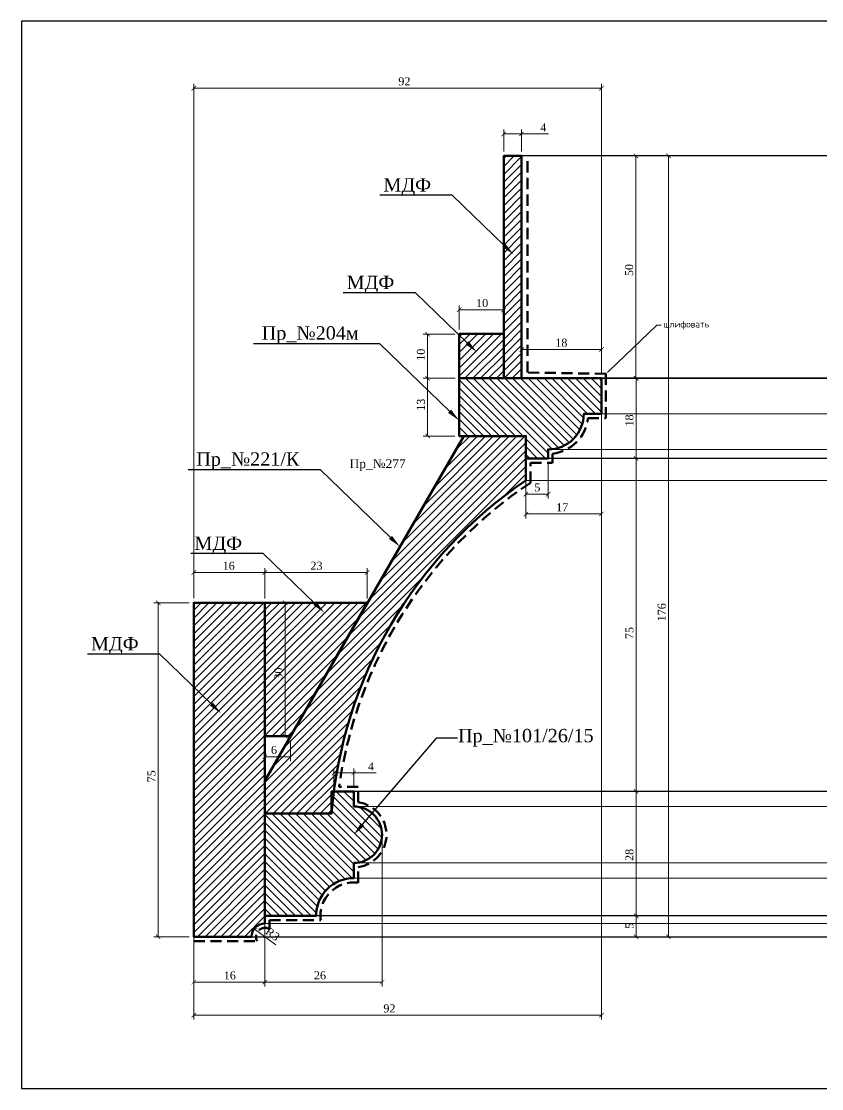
# Model space of a CAD drawing. Header units: millimetres. Extents: x 308852 to 309212, y -91565 to -91325.
# Drawn here: x 308851.9 to 309031.9, y -91565.2 to -91325.2 of the extents above; entities that cross this region are included whole.
import ezdxf
from ezdxf import colors
from ezdxf.entities.mleader import LeaderData, LeaderLine
from ezdxf.math import Vec2, Vec3

# ---------------------------------------------------------------- set-up
doc = ezdxf.new("R2010")
doc.units = ezdxf.units.MM
doc.header["$MEASUREMENT"] = 0
doc.linetypes.add('HIDDEN', pattern=[0.375, 0.25, -0.125])
doc.layers.add('Outside panel', color=7, linetype='Continuous', lineweight=18, true_color=0x7f5e57)
doc.layers.add('линия 50', color=1, linetype='Continuous', lineweight=140)
doc.layers.add('служебный слой РАЗМЕРЫ', color=7, linetype='Continuous', lineweight=9)
doc.layers.add('размеры в модели', color=7, linetype='Continuous')
doc.styles.add('ELECT', font='times.ttf')
doc.styles.get("Standard").update_dxf_attribs({"font": 'times.ttf'})
doc.styles.add('ЕСКД профили текст', font='isocpeur.ttf')
doc.dimstyles.new('M_1', dxfattribs={"dimtxt": 1.8, "dimasz": 1, "dimexe": 1, "dimexo": 1, "dimgap": 0.6, "dimtad": 1, "dimdec": 0, "dimdsep": 46, "dimtxsty": 'Standard', "dimblk": 'ARCHTICK', "dimcen": -5, "dimclrd": 7, "dimclre": 7, "dimclrt": 7, "dimadec": 0, "dimazin": 0, "dimtfac": 1, "dimtdec": 0, "dimtmove": 0, "dimatfit": 3, "dimfxl": 1, "dimtolj": 1, "dimtzin": 0, "dimlwd": 5, "dimlwe": 5, "dimarcsym": 0})
pattern_1 = [(45, (-369.569, 2071.4047), (-0.8838834765, 0.8838834765), [])]
pattern_2 = [(135, (2799.1665, -473.235), (-0.8838834765, -0.8838834765), [])]

# ---------------------------------------------------------------- blocks, each defined once
blk = doc.blocks.new('_ArchTick')
at = {"color": 0, "linetype": 'ByBlock', "const_width": 0.15}
blk.add_lwpolyline([(-0.5, -0.5), (0.5, 0.5)], dxfattribs=at)
blk = doc.blocks.new('*D26')
at = {"layer": 'Defpoints', "color": 0, "ltscale": 1000, "transparency": 16777216}
for p in [(308982.34, -91340.25), (308982.34, -91405.48), (308890.64, -91455.96)]:
    blk.add_point(p, dxfattribs=at)
at = {"layer": 'размеры в модели', "color": 7, "lineweight": 5, "ltscale": 1000, "transparency": 16777216}
for p, q in [((308890.64, -91454.96), (308890.64, -91339.25)), ((308890.64, -91340.25), (308982.34, -91340.25)), ((308982.34, -91404.48), (308982.34, -91339.25))]:
    blk.add_line(p, q, dxfattribs=at)
at = {"layer": 'размеры в модели', "color": 7, "lineweight": 5, "ltscale": 1000, "transparency": 16777216, "rotation": 180}
blk.add_blockref('_ArchTick', (308890.64, -91340.25), dxfattribs=at)
at = {"layer": 'размеры в модели', "color": 7, "lineweight": 5, "ltscale": 1000, "transparency": 16777216}
blk.add_blockref('_ArchTick', (308982.34, -91340.25), dxfattribs=at)
at = {"layer": 'размеры в модели', "color": 7, "ltscale": 1000, "transparency": 16777216, "insert": (308938.01, -91338.73), "char_height": 1.8, "attachment_point": 5}
blk.add_mtext('\\A1;92', dxfattribs=at)
blk = doc.blocks.new('*D24')
at = {"layer": 'Defpoints', "color": 0, "ltscale": 1000, "transparency": 16777216}
for p in [(308904.24, -91529.26), (308906.64, -91531.07)]:
    blk.add_point(p, dxfattribs=at)
at = {"layer": 'размеры в модели', "color": 7, "lineweight": 5, "ltscale": 1000, "transparency": 16777216}
blk.add_line((308909.06, -91532.89), (308904.24, -91529.26), dxfattribs=at)
at = {"layer": 'размеры в модели', "color": 7, "lineweight": 5, "ltscale": 1000, "transparency": 16777216, "rotation": 142.9398993355348}
blk.add_blockref('_ArchTick', (308904.24, -91529.26), dxfattribs=at)
at = {"layer": 'размеры в модели', "color": 7, "ltscale": 1000, "transparency": 16777216, "insert": (308908.36, -91530.47), "char_height": 1.8, "attachment_point": 5, "rotation": 322.9399}
blk.add_mtext('\\A1;R3', dxfattribs=at)
blk = doc.blocks.new('*D23')
at = {"layer": 'Defpoints', "color": 0, "ltscale": 1000, "transparency": 16777216}
for p in [(308906.64, -91455.97), (308906.64, -91485.97), (308911.19, -91485.97)]:
    blk.add_point(p, dxfattribs=at)
at = {"layer": 'размеры в модели', "color": 7, "lineweight": 5, "ltscale": 1000, "transparency": 16777216}
for p, q in [((308907.64, -91455.97), (308912.19, -91455.97)), ((308911.19, -91455.97), (308911.19, -91485.97)), ((308907.64, -91485.97), (308912.19, -91485.97))]:
    blk.add_line(p, q, dxfattribs=at)
for p, rotation in [((308911.19, -91455.97), 90), ((308911.19, -91485.97), 270)]:
    blk.add_blockref('_ArchTick', p, dxfattribs=dict(at, rotation=rotation))
at = {"layer": 'размеры в модели', "color": 7, "ltscale": 1000, "transparency": 16777216, "insert": (308909.68, -91471.89), "char_height": 1.8, "attachment_point": 5, "rotation": 90}
blk.add_mtext('\\A1;30', dxfattribs=at)
blk = doc.blocks.new('*D22')
at = {"layer": 'Defpoints', "color": 0, "ltscale": 1000, "transparency": 16777216}
for p in [(308965.34, -91423.49), (308970.34, -91423.49), (308970.34, -91431.55)]:
    blk.add_point(p, dxfattribs=at)
at = {"layer": 'размеры в модели', "color": 7, "lineweight": 5, "ltscale": 1000, "transparency": 16777216}
for p, q in [((308965.34, -91424.49), (308965.34, -91432.55)), ((308970.34, -91424.49), (308970.34, -91432.55)), ((308965.34, -91431.55), (308970.34, -91431.55))]:
    blk.add_line(p, q, dxfattribs=at)
at = {"layer": 'размеры в модели', "color": 7, "lineweight": 5, "ltscale": 1000, "transparency": 16777216, "rotation": 180}
blk.add_blockref('_ArchTick', (308965.34, -91431.55), dxfattribs=at)
at = {"layer": 'размеры в модели', "color": 7, "lineweight": 5, "ltscale": 1000, "transparency": 16777216}
blk.add_blockref('_ArchTick', (308970.34, -91431.55), dxfattribs=at)
at = {"layer": 'размеры в модели', "color": 7, "ltscale": 1000, "transparency": 16777216, "insert": (308967.92, -91430.03), "char_height": 1.8, "attachment_point": 5}
blk.add_mtext('\\A1;5', dxfattribs=at)
blk = doc.blocks.new('*D21')
at = {"layer": 'Defpoints', "color": 0, "ltscale": 1000, "transparency": 16777216}
for p in [(308926.64, -91494.24), (308922.16, -91498.37), (308926.64, -91498.37)]:
    blk.add_point(p, dxfattribs=at)
at = {"layer": 'размеры в модели', "color": 7, "lineweight": 5, "ltscale": 1000, "transparency": 16777216}
for p, q in [((308922.16, -91497.37), (308922.16, -91493.24)), ((308922.16, -91494.24), (308926.64, -91494.24)), ((308926.64, -91497.37), (308926.64, -91493.24)), ((308926.64, -91494.24), (308931.7, -91494.24))]:
    blk.add_line(p, q, dxfattribs=at)
at = {"layer": 'размеры в модели', "color": 7, "lineweight": 5, "ltscale": 1000, "transparency": 16777216, "rotation": 180}
blk.add_blockref('_ArchTick', (308922.16, -91494.24), dxfattribs=at)
at = {"layer": 'размеры в модели', "color": 7, "lineweight": 5, "ltscale": 1000, "transparency": 16777216}
blk.add_blockref('_ArchTick', (308926.64, -91494.24), dxfattribs=at)
at = {"layer": 'размеры в модели', "color": 7, "ltscale": 1000, "transparency": 16777216, "insert": (308930.5, -91492.74), "char_height": 1.8, "attachment_point": 5}
blk.add_mtext('\\A1;4', dxfattribs=at)
blk = doc.blocks.new('*D20')
at = {"layer": 'Defpoints', "color": 0, "ltscale": 1000, "transparency": 16777216}
for p in [(308982.34, -91405.48), (308890.64, -91455.97), (308982.34, -91548.71)]:
    blk.add_point(p, dxfattribs=at)
at = {"layer": 'размеры в модели', "color": 7, "lineweight": 5, "ltscale": 1000, "transparency": 16777216}
for p, q in [((308982.34, -91406.48), (308982.34, -91549.71)), ((308890.64, -91456.97), (308890.64, -91549.71)), ((308890.64, -91548.71), (308982.34, -91548.71))]:
    blk.add_line(p, q, dxfattribs=at)
at = {"layer": 'размеры в модели', "color": 7, "lineweight": 5, "ltscale": 1000, "transparency": 16777216, "rotation": 180}
blk.add_blockref('_ArchTick', (308890.64, -91548.71), dxfattribs=at)
at = {"layer": 'размеры в модели', "color": 7, "lineweight": 5, "ltscale": 1000, "transparency": 16777216}
blk.add_blockref('_ArchTick', (308982.34, -91548.71), dxfattribs=at)
at = {"layer": 'размеры в модели', "color": 7, "ltscale": 1000, "transparency": 16777216, "insert": (308934.64, -91547.2), "char_height": 1.8, "attachment_point": 5}
blk.add_mtext('\\A1;92', dxfattribs=at)
blk = doc.blocks.new('*D19')
at = {"layer": 'Defpoints', "color": 0, "ltscale": 1000, "transparency": 16777216}
for p in [(308964.34, -91355.48), (308903.64, -91531.06), (308997.41, -91531.06)]:
    blk.add_point(p, dxfattribs=at)
at = {"layer": 'размеры в модели', "color": 7, "lineweight": 5, "ltscale": 1000, "transparency": 16777216}
for p, q in [((308965.34, -91355.48), (308998.41, -91355.48)), ((308997.41, -91355.48), (308997.41, -91531.06)), ((308904.64, -91531.06), (308998.41, -91531.06))]:
    blk.add_line(p, q, dxfattribs=at)
for p, rotation in [((308997.41, -91355.48), 90), ((308997.41, -91531.06), 270)]:
    blk.add_blockref('_ArchTick', p, dxfattribs=dict(at, rotation=rotation))
at = {"layer": 'размеры в модели', "color": 7, "ltscale": 1000, "transparency": 16777216, "insert": (308995.89, -91458.11), "char_height": 1.8, "attachment_point": 5, "rotation": 90}
blk.add_mtext('\\A1;176', dxfattribs=at)
blk = doc.blocks.new('*D18')
at = {"layer": 'Defpoints', "color": 0, "ltscale": 1000, "transparency": 16777216}
for p in [(308950.34, -91405.48), (308943.24, -91418.49), (308950.34, -91418.49)]:
    blk.add_point(p, dxfattribs=at)
at = {"layer": 'размеры в модели', "color": 7, "lineweight": 5, "ltscale": 1000, "transparency": 16777216}
for p, q in [((308949.34, -91405.48), (308942.24, -91405.48)), ((308943.24, -91405.48), (308943.24, -91418.49)), ((308949.34, -91418.49), (308942.24, -91418.49))]:
    blk.add_line(p, q, dxfattribs=at)
for p, rotation in [((308943.24, -91405.48), 90), ((308943.24, -91418.49), 270)]:
    blk.add_blockref('_ArchTick', p, dxfattribs=dict(at, rotation=rotation))
at = {"layer": 'размеры в модели', "color": 7, "ltscale": 1000, "transparency": 16777216, "insert": (308941.73, -91411.43), "char_height": 1.8, "attachment_point": 5, "rotation": 90}
blk.add_mtext('\\A1;13', dxfattribs=at)
blk = doc.blocks.new('*D17')
at = {"layer": 'Defpoints', "color": 0, "ltscale": 1000, "transparency": 16777216}
for p in [(308950.34, -91395.57), (308943.24, -91405.48), (308950.43, -91405.48)]:
    blk.add_point(p, dxfattribs=at)
at = {"layer": 'размеры в модели', "color": 7, "lineweight": 5, "ltscale": 1000, "transparency": 16777216}
for p, q in [((308949.34, -91395.57), (308942.24, -91395.57)), ((308943.24, -91395.57), (308943.24, -91405.48)), ((308949.43, -91405.48), (308942.24, -91405.48))]:
    blk.add_line(p, q, dxfattribs=at)
for p, rotation in [((308943.24, -91395.57), 90), ((308943.24, -91405.48), 270)]:
    blk.add_blockref('_ArchTick', p, dxfattribs=dict(at, rotation=rotation))
at = {"layer": 'размеры в модели', "color": 7, "ltscale": 1000, "transparency": 16777216, "insert": (308941.72, -91400.19), "char_height": 1.8, "attachment_point": 5, "rotation": 90}
blk.add_mtext('\\A1;10', dxfattribs=at)
blk = doc.blocks.new('*D16')
at = {"layer": 'Defpoints', "color": 0, "ltscale": 1000, "transparency": 16777216}
for p in [(308960.34, -91390.11), (308950.34, -91395.48), (308960.34, -91395.48)]:
    blk.add_point(p, dxfattribs=at)
at = {"layer": 'размеры в модели', "color": 7, "lineweight": 5, "ltscale": 1000, "transparency": 16777216}
for p, q in [((308950.34, -91394.48), (308950.34, -91389.11)), ((308960.34, -91394.48), (308960.34, -91389.11)), ((308950.34, -91390.11), (308960.34, -91390.11))]:
    blk.add_line(p, q, dxfattribs=at)
at = {"layer": 'размеры в модели', "color": 7, "lineweight": 5, "ltscale": 1000, "transparency": 16777216, "rotation": 180}
blk.add_blockref('_ArchTick', (308950.34, -91390.11), dxfattribs=at)
at = {"layer": 'размеры в модели', "color": 7, "lineweight": 5, "ltscale": 1000, "transparency": 16777216}
blk.add_blockref('_ArchTick', (308960.34, -91390.11), dxfattribs=at)
at = {"layer": 'размеры в модели', "color": 7, "ltscale": 1000, "transparency": 16777216, "insert": (308955.5, -91388.59), "char_height": 1.8, "attachment_point": 5}
blk.add_mtext('\\A1;10', dxfattribs=at)
blk = doc.blocks.new('*D15')
at = {"layer": 'Defpoints', "color": 0, "ltscale": 1000, "transparency": 16777216}
for p in [(308906.64, -91526.37), (308990.13, -91526.37), (308903.64, -91531.06)]:
    blk.add_point(p, dxfattribs=at)
at = {"layer": 'размеры в модели', "color": 7, "lineweight": 5, "ltscale": 1000, "transparency": 16777216}
for p, q in [((308907.64, -91526.37), (308991.13, -91526.37)), ((308990.13, -91531.06), (308990.13, -91526.37)), ((308904.64, -91531.06), (308991.13, -91531.06))]:
    blk.add_line(p, q, dxfattribs=at)
for p, rotation in [((308990.13, -91526.37), 90), ((308990.13, -91531.06), 270)]:
    blk.add_blockref('_ArchTick', p, dxfattribs=dict(at, rotation=rotation))
at = {"layer": 'размеры в модели', "color": 7, "ltscale": 1000, "transparency": 16777216, "insert": (308988.62, -91528.61), "char_height": 1.8, "attachment_point": 5, "rotation": 90}
blk.add_mtext('\\A1;5', dxfattribs=at)
blk = doc.blocks.new('*D14')
at = {"layer": 'Defpoints', "color": 0, "ltscale": 1000, "transparency": 16777216}
for p in [(308906.64, -91485.97), (308912.39, -91485.97), (308912.39, -91490.59)]:
    blk.add_point(p, dxfattribs=at)
at = {"layer": 'размеры в модели', "color": 7, "lineweight": 5, "ltscale": 1000, "transparency": 16777216}
for p, q in [((308906.64, -91486.97), (308906.64, -91491.59)), ((308912.39, -91486.97), (308912.39, -91491.59)), ((308906.64, -91490.59), (308912.39, -91490.59))]:
    blk.add_line(p, q, dxfattribs=at)
at = {"layer": 'размеры в модели', "color": 7, "lineweight": 5, "ltscale": 1000, "transparency": 16777216, "rotation": 180}
blk.add_blockref('_ArchTick', (308906.64, -91490.59), dxfattribs=at)
at = {"layer": 'размеры в модели', "color": 7, "lineweight": 5, "ltscale": 1000, "transparency": 16777216}
blk.add_blockref('_ArchTick', (308912.39, -91490.59), dxfattribs=at)
at = {"layer": 'размеры в модели', "color": 7, "ltscale": 1000, "transparency": 16777216, "insert": (308908.68, -91489.07), "char_height": 1.8, "attachment_point": 5}
blk.add_mtext('\\A1;6', dxfattribs=at)
blk = doc.blocks.new('*D13')
at = {"layer": 'Defpoints', "color": 0, "ltscale": 1000, "transparency": 16777216}
for p in [(308906.64, -91449.17), (308890.64, -91455.96), (308906.64, -91455.97)]:
    blk.add_point(p, dxfattribs=at)
at = {"layer": 'размеры в модели', "color": 7, "lineweight": 5, "ltscale": 1000, "transparency": 16777216}
for p, q in [((308890.64, -91454.96), (308890.64, -91448.17)), ((308890.64, -91449.17), (308906.64, -91449.17)), ((308906.64, -91454.97), (308906.64, -91448.17))]:
    blk.add_line(p, q, dxfattribs=at)
at = {"layer": 'размеры в модели', "color": 7, "lineweight": 5, "ltscale": 1000, "transparency": 16777216, "rotation": 180}
blk.add_blockref('_ArchTick', (308890.64, -91449.17), dxfattribs=at)
at = {"layer": 'размеры в модели', "color": 7, "lineweight": 5, "ltscale": 1000, "transparency": 16777216}
blk.add_blockref('_ArchTick', (308906.64, -91449.17), dxfattribs=at)
at = {"layer": 'размеры в модели', "color": 7, "ltscale": 1000, "transparency": 16777216, "insert": (308898.49, -91447.65), "char_height": 1.8, "attachment_point": 5}
blk.add_mtext('\\A1;16', dxfattribs=at)
blk = doc.blocks.new('*D12')
at = {"layer": 'Defpoints', "color": 0, "ltscale": 1000, "transparency": 16777216}
for p in [(308929.64, -91449.17), (308906.64, -91455.97), (308929.64, -91455.97)]:
    blk.add_point(p, dxfattribs=at)
at = {"layer": 'размеры в модели', "color": 7, "lineweight": 5, "ltscale": 1000, "transparency": 16777216}
for p, q in [((308906.64, -91454.97), (308906.64, -91448.17)), ((308906.64, -91449.17), (308929.64, -91449.17)), ((308929.64, -91454.97), (308929.64, -91448.17))]:
    blk.add_line(p, q, dxfattribs=at)
at = {"layer": 'размеры в модели', "color": 7, "lineweight": 5, "ltscale": 1000, "transparency": 16777216, "rotation": 180}
blk.add_blockref('_ArchTick', (308906.64, -91449.17), dxfattribs=at)
at = {"layer": 'размеры в модели', "color": 7, "lineweight": 5, "ltscale": 1000, "transparency": 16777216}
blk.add_blockref('_ArchTick', (308929.64, -91449.17), dxfattribs=at)
at = {"layer": 'размеры в модели', "color": 7, "ltscale": 1000, "transparency": 16777216, "insert": (308918.24, -91447.65), "char_height": 1.8, "attachment_point": 5}
blk.add_mtext('\\A1;23', dxfattribs=at)
blk = doc.blocks.new('*D11')
at = {"layer": 'Defpoints', "color": 0, "ltscale": 1000, "transparency": 16777216}
for p in [(308890.64, -91455.96), (308882.63, -91531.06), (308890.62, -91531.06)]:
    blk.add_point(p, dxfattribs=at)
at = {"layer": 'размеры в модели', "color": 7, "lineweight": 5, "ltscale": 1000, "transparency": 16777216}
for p, q in [((308889.64, -91455.96), (308881.63, -91455.96)), ((308882.63, -91455.96), (308882.63, -91531.06)), ((308889.62, -91531.06), (308881.63, -91531.06))]:
    blk.add_line(p, q, dxfattribs=at)
for p, rotation in [((308882.63, -91455.96), 90), ((308882.63, -91531.06), 270)]:
    blk.add_blockref('_ArchTick', p, dxfattribs=dict(at, rotation=rotation))
at = {"layer": 'размеры в модели', "color": 7, "ltscale": 1000, "transparency": 16777216, "insert": (308881.12, -91494.99), "char_height": 1.8, "attachment_point": 5, "rotation": 90}
blk.add_mtext('\\A1;75', dxfattribs=at)
blk = doc.blocks.new('*D10')
at = {"layer": 'Defpoints', "color": 0, "ltscale": 1000, "transparency": 16777216}
for p in [(308964.34, -91350.55), (308960.34, -91355.48), (308964.34, -91355.48)]:
    blk.add_point(p, dxfattribs=at)
at = {"layer": 'размеры в модели', "color": 7, "lineweight": 5, "ltscale": 1000, "transparency": 16777216}
for p, q in [((308960.34, -91354.48), (308960.34, -91349.55)), ((308960.34, -91350.55), (308964.34, -91350.55)), ((308964.34, -91354.48), (308964.34, -91349.55)), ((308964.34, -91350.55), (308970.46, -91350.55))]:
    blk.add_line(p, q, dxfattribs=at)
at = {"layer": 'размеры в модели', "color": 7, "lineweight": 5, "ltscale": 1000, "transparency": 16777216, "rotation": 180}
blk.add_blockref('_ArchTick', (308960.34, -91350.55), dxfattribs=at)
at = {"layer": 'размеры в модели', "color": 7, "lineweight": 5, "ltscale": 1000, "transparency": 16777216}
blk.add_blockref('_ArchTick', (308964.34, -91350.55), dxfattribs=at)
at = {"layer": 'размеры в модели', "color": 7, "ltscale": 1000, "transparency": 16777216, "insert": (308969.26, -91349.05), "char_height": 1.8, "attachment_point": 5}
blk.add_mtext('\\A1;4', dxfattribs=at)
blk = doc.blocks.new('*D9')
at = {"layer": 'Defpoints', "color": 0, "ltscale": 1000, "transparency": 16777216}
for p in [(308966.48, -91423.49), (308990.13, -91423.49), (308926.64, -91498.37)]:
    blk.add_point(p, dxfattribs=at)
at = {"layer": 'размеры в модели', "color": 7, "lineweight": 5, "ltscale": 1000, "transparency": 16777216}
for p, q in [((308967.48, -91423.49), (308991.13, -91423.49)), ((308990.13, -91498.37), (308990.13, -91423.49)), ((308927.64, -91498.37), (308991.13, -91498.37))]:
    blk.add_line(p, q, dxfattribs=at)
for p, rotation in [((308990.13, -91423.49), 90), ((308990.13, -91498.37), 270)]:
    blk.add_blockref('_ArchTick', p, dxfattribs=dict(at, rotation=rotation))
at = {"layer": 'размеры в модели', "color": 7, "ltscale": 1000, "transparency": 16777216, "insert": (308988.62, -91462.77), "char_height": 1.8, "attachment_point": 5, "rotation": 90}
blk.add_mtext('\\A1;75', dxfattribs=at)
blk = doc.blocks.new('*D8')
at = {"layer": 'Defpoints', "color": 0, "ltscale": 1000, "transparency": 16777216}
for p in [(308982.34, -91413.49), (308965.34, -91423.49), (308982.34, -91436)]:
    blk.add_point(p, dxfattribs=at)
at = {"layer": 'размеры в модели', "color": 7, "lineweight": 5, "ltscale": 1000, "transparency": 16777216}
for p, q in [((308982.34, -91414.49), (308982.34, -91437)), ((308965.34, -91424.49), (308965.34, -91437)), ((308965.34, -91436), (308982.34, -91436))]:
    blk.add_line(p, q, dxfattribs=at)
at = {"layer": 'размеры в модели', "color": 7, "lineweight": 5, "ltscale": 1000, "transparency": 16777216, "rotation": 180}
blk.add_blockref('_ArchTick', (308965.34, -91436), dxfattribs=at)
at = {"layer": 'размеры в модели', "color": 7, "lineweight": 5, "ltscale": 1000, "transparency": 16777216}
blk.add_blockref('_ArchTick', (308982.34, -91436), dxfattribs=at)
at = {"layer": 'размеры в модели', "color": 7, "ltscale": 1000, "transparency": 16777216, "insert": (308973.5, -91434.48), "char_height": 1.8, "attachment_point": 5}
blk.add_mtext('\\A1;17', dxfattribs=at)
blk = doc.blocks.new('*D7')
at = {"layer": 'Defpoints', "color": 0, "ltscale": 1000, "transparency": 16777216}
for p in [(308982.34, -91399.01), (308964.43, -91405.48), (308982.34, -91405.48)]:
    blk.add_point(p, dxfattribs=at)
at = {"layer": 'размеры в модели', "color": 7, "lineweight": 5, "ltscale": 1000, "transparency": 16777216}
for p, q in [((308964.43, -91404.48), (308964.43, -91398.01)), ((308964.43, -91399.01), (308982.34, -91399.01)), ((308982.34, -91404.48), (308982.34, -91398.01))]:
    blk.add_line(p, q, dxfattribs=at)
at = {"layer": 'размеры в модели', "color": 7, "lineweight": 5, "ltscale": 1000, "transparency": 16777216, "rotation": 180}
blk.add_blockref('_ArchTick', (308964.43, -91399.01), dxfattribs=at)
at = {"layer": 'размеры в модели', "color": 7, "lineweight": 5, "ltscale": 1000, "transparency": 16777216}
blk.add_blockref('_ArchTick', (308982.34, -91399.01), dxfattribs=at)
at = {"layer": 'размеры в модели', "color": 7, "ltscale": 1000, "transparency": 16777216, "insert": (308973.31, -91397.5), "char_height": 1.8, "attachment_point": 5}
blk.add_mtext('\\A1;18', dxfattribs=at)
blk = doc.blocks.new('*D6')
at = {"layer": 'Defpoints', "color": 0, "ltscale": 1000, "transparency": 16777216}
for p in [(308964.34, -91355.48), (308990.08, -91355.48), (308964.34, -91405.48)]:
    blk.add_point(p, dxfattribs=at)
at = {"layer": 'размеры в модели', "color": 7, "lineweight": 5, "ltscale": 1000, "transparency": 16777216}
for p, q in [((308965.34, -91355.48), (308991.08, -91355.48)), ((308990.08, -91405.48), (308990.08, -91355.48)), ((308965.34, -91405.48), (308991.08, -91405.48))]:
    blk.add_line(p, q, dxfattribs=at)
for p, rotation in [((308990.08, -91355.48), 90), ((308990.08, -91405.48), 270)]:
    blk.add_blockref('_ArchTick', p, dxfattribs=dict(at, rotation=rotation))
at = {"layer": 'размеры в модели', "color": 7, "ltscale": 1000, "transparency": 16777216, "insert": (308988.57, -91381.15), "char_height": 1.8, "attachment_point": 5, "rotation": 90}
blk.add_mtext('\\A1;50', dxfattribs=at)
blk = doc.blocks.new('*D5')
at = {"layer": 'Defpoints', "color": 0, "ltscale": 1000, "transparency": 16777216}
for p in [(308982.34, -91405.48), (308990.13, -91405.48), (308970.34, -91423.49)]:
    blk.add_point(p, dxfattribs=at)
at = {"layer": 'размеры в модели', "color": 7, "lineweight": 5, "ltscale": 1000, "transparency": 16777216}
for p, q in [((308983.34, -91405.48), (308991.13, -91405.48)), ((308990.13, -91423.49), (308990.13, -91405.48)), ((308971.34, -91423.49), (308991.13, -91423.49))]:
    blk.add_line(p, q, dxfattribs=at)
for p, rotation in [((308990.13, -91405.48), 90), ((308990.13, -91423.49), 270)]:
    blk.add_blockref('_ArchTick', p, dxfattribs=dict(at, rotation=rotation))
at = {"layer": 'размеры в модели', "color": 7, "ltscale": 1000, "transparency": 16777216, "insert": (308988.62, -91414.97), "char_height": 1.8, "attachment_point": 5, "rotation": 90}
blk.add_mtext('\\A1;18', dxfattribs=at)
blk = doc.blocks.new('*D4')
at = {"layer": 'Defpoints', "color": 0, "ltscale": 1000, "transparency": 16777216}
for p in [(308926.64, -91498.37), (308918.14, -91526.37), (308990.13, -91526.37)]:
    blk.add_point(p, dxfattribs=at)
at = {"layer": 'размеры в модели', "color": 7, "lineweight": 5, "ltscale": 1000, "transparency": 16777216}
for p, q in [((308927.64, -91498.37), (308991.13, -91498.37)), ((308990.13, -91498.37), (308990.13, -91526.37)), ((308919.14, -91526.37), (308991.13, -91526.37))]:
    blk.add_line(p, q, dxfattribs=at)
for p, rotation in [((308990.13, -91498.37), 90), ((308990.13, -91526.37), 270)]:
    blk.add_blockref('_ArchTick', p, dxfattribs=dict(at, rotation=rotation))
at = {"layer": 'размеры в модели', "color": 7, "ltscale": 1000, "transparency": 16777216, "insert": (308988.62, -91512.66), "char_height": 1.8, "attachment_point": 5, "rotation": 90}
blk.add_mtext('\\A1;28', dxfattribs=at)
blk = doc.blocks.new('*D3')
at = {"layer": 'Defpoints', "color": 0, "ltscale": 1000, "transparency": 16777216}
for p in [(308932.99, -91508.12), (308906.64, -91526.37), (308932.99, -91541.27)]:
    blk.add_point(p, dxfattribs=at)
at = {"layer": 'размеры в модели', "color": 7, "lineweight": 5, "ltscale": 1000, "transparency": 16777216}
for p, q in [((308932.99, -91509.12), (308932.99, -91542.27)), ((308906.64, -91527.37), (308906.64, -91542.27)), ((308906.64, -91541.27), (308932.99, -91541.27))]:
    blk.add_line(p, q, dxfattribs=at)
at = {"layer": 'размеры в модели', "color": 7, "lineweight": 5, "ltscale": 1000, "transparency": 16777216, "rotation": 180}
blk.add_blockref('_ArchTick', (308906.64, -91541.27), dxfattribs=at)
at = {"layer": 'размеры в модели', "color": 7, "lineweight": 5, "ltscale": 1000, "transparency": 16777216}
blk.add_blockref('_ArchTick', (308932.99, -91541.27), dxfattribs=at)
at = {"layer": 'размеры в модели', "color": 7, "ltscale": 1000, "transparency": 16777216, "insert": (308919.02, -91539.76), "char_height": 1.8, "attachment_point": 5}
blk.add_mtext('\\A1;26', dxfattribs=at)
blk = doc.blocks.new('*D2')
at = {"layer": 'Defpoints', "color": 0, "ltscale": 1000, "transparency": 16777216}
for p in [(308906.64, -91528.07), (308890.62, -91531.06), (308906.64, -91541.27)]:
    blk.add_point(p, dxfattribs=at)
at = {"layer": 'размеры в модели', "color": 7, "lineweight": 5, "ltscale": 1000, "transparency": 16777216}
for p, q in [((308906.64, -91529.07), (308906.64, -91542.27)), ((308890.62, -91532.06), (308890.62, -91542.27)), ((308890.62, -91541.27), (308906.64, -91541.27))]:
    blk.add_line(p, q, dxfattribs=at)
at = {"layer": 'размеры в модели', "color": 7, "lineweight": 5, "ltscale": 1000, "transparency": 16777216, "rotation": 180}
blk.add_blockref('_ArchTick', (308890.62, -91541.27), dxfattribs=at)
at = {"layer": 'размеры в модели', "color": 7, "lineweight": 5, "ltscale": 1000, "transparency": 16777216}
blk.add_blockref('_ArchTick', (308906.64, -91541.27), dxfattribs=at)
at = {"layer": 'размеры в модели', "color": 7, "ltscale": 1000, "transparency": 16777216, "insert": (308898.75, -91539.76), "char_height": 1.8, "attachment_point": 5}
blk.add_mtext('\\A1;16', dxfattribs=at)

msp = doc.modelspace()

# ---------------------------------------------------------------- hatches: boundary and pattern name
at = {"layer": 'Outside panel', "ltscale": 1000}
h = msp.add_hatch(dxfattribs=at)
h.set_pattern_fill('ANSI31', color=5, scale=10)
h.set_pattern_definition(pattern_1)
h.paths.add_polyline_path([(308964.34, -91355.48), (308960.34, -91355.48), (308960.34, -91405.48), (308964.34, -91405.48)])
h = msp.add_hatch(dxfattribs=at)
h.set_pattern_fill('ANSI31', color=5, scale=10)
h.set_pattern_definition(pattern_1)
h.paths.add_polyline_path([(308960.34, -91395.48), (308950.34, -91395.48), (308950.34, -91405.48), (308960.34, -91405.48)])
h = msp.add_hatch(dxfattribs=at)
h.set_pattern_fill('ANSI31', color=256, scale=10, angle=90)
h.set_pattern_definition(pattern_2)
h.paths.add_polyline_path([(308982.34, -91405.48), (308950.34, -91405.48), (308950.34, -91418.49), (308965.34, -91418.49), (308965.34, -91423.49), (308970.34, -91423.49), (308970.34, -91421.49, 0.414214), (308978.34, -91413.49), (308982.34, -91413.49)])
h = msp.add_hatch(dxfattribs=at)
h.set_pattern_fill('ANSI31', color=256, scale=10)
h.set_pattern_definition([(45, (2799.1665, -473.235), (-0.8838834765, 0.8838834765), [])])
h.paths.add_polyline_path([(308965.34, -91428.45), (308965.34, -91418.49), (308951.36, -91418.49), (308906.64, -91495.97), (308906.64, -91503.37), (308921.64, -91503.37), (308921.64, -91498.37), (308922.16, -91498.37, -0.214932)])
h = msp.add_hatch(dxfattribs=at)
h.set_pattern_fill('ANSI31', color=5, scale=10)
h.set_pattern_definition(pattern_1)
h.paths.add_polyline_path([(308906.64, -91455.97), (308890.64, -91455.97), (308890.62, -91531.06), (308903.64, -91531.06, -0.414169), (308906.64, -91528.07)])
h = msp.add_hatch(dxfattribs=at)
h.set_pattern_fill('ANSI31', color=5, scale=10)
h.set_pattern_definition(pattern_1)
h.paths.add_polyline_path([(308929.64, -91455.97), (308906.64, -91455.97), (308906.64, -91485.97), (308912.39, -91485.97)])
h = msp.add_hatch(dxfattribs=at)
h.set_pattern_fill('ANSI31', color=256, scale=10, angle=90)
h.set_pattern_definition(pattern_2)
h.paths.add_polyline_path([(308932.99, -91508.12, 0.414214), (308926.64, -91501.77), (308926.64, -91498.37), (308922.16, -91498.37, 0.012571), (308921.64, -91503.37), (308906.64, -91503.37), (308906.64, -91526.37), (308918.14, -91526.37, -0.414214), (308926.64, -91517.87), (308926.64, -91514.47, 0.414214)])

# ---------------------------------------------------------------- linework, layer by layer
at = {"linetype": 'Continuous', "lineweight": 15}
for p, q in [((309156.98, -91413.49), (308982.34, -91413.49)), ((309148.98, -91421.49), (308970.34, -91421.49)), ((309143.98, -91428.45), (308965.34, -91428.45)), ((309105.28, -91501.77), (308926.52, -91501.77)), ((309105.28, -91514.47), (308926.64, -91514.47)), ((309105.28, -91517.87), (308926.64, -91517.87))]:
    msp.add_line(p, q, dxfattribs=at)
at = {"color": 7}
for p, q in [((309148.98, -91423.49), (308970.34, -91423.49)), ((309105.28, -91498.37), (308926.64, -91498.37)), ((309085.28, -91526.37), (308906.78, -91526.37))]:
    msp.add_line(p, q, dxfattribs=at)
at = {"color": 6, "ltscale": 1000}
msp.add_lwpolyline([(308851.86, -91565.22), (309211.86, -91565.22), (309211.86, -91325.22), (308851.86, -91325.22)], close=True, dxfattribs=at)
at = {"color": 7}
for points in [[(308964.34, -91405.48), (309144.98, -91405.48), (309144.98, -91355.48), (308964.34, -91355.48)], [(308903.64, -91531.06), (309082.28, -91531.06)]]:
    msp.add_lwpolyline(points, dxfattribs=at)
msp.add_lwpolyline([(309100.8, -91498.37, -0.215044), (309143.98, -91428.45), (309143.98, -91423.49), (309148.98, -91423.49), (309148.98, -91421.49, 0.414214), (309156.98, -91413.49), (309160.98, -91413.49), (309160.98, -91405.48), (308955.48, -91405.48)], format="xyb", dxfattribs=at)
at = {"linetype": 'Continuous', "lineweight": 15}
msp.add_lwpolyline([(308906.64, -91528.07), (309085.28, -91528.06)], dxfattribs=at)
at = {"layer": 'линия 50', "color": 1, "linetype": 'HIDDEN', "ltscale": 10, "true_color": 0xff0909}
msp.add_lwpolyline([(308890.62, -91532.06), (308904.9, -91532.06, -0.767325), (308907.64, -91529.33), (308907.64, -91527.37), (308919.21, -91527.37, -0.494907), (308927.64, -91518.93), (308927.64, -91515.4, 0.872054), (308927.64, -91500.83), (308927.64, -91497.37), (308923.31, -91497.37, -0.213434), (308966.34, -91428.98), (308966.34, -91424.49), (308971.34, -91424.49), (308971.34, -91422.44, 0.350397), (308979.28, -91414.49), (308983.34, -91414.49), (308983.34, -91404.48), (308965.67, -91404.18), (308965.67, -91355.48)], format="xyb", dxfattribs=at)
at = {"layer": 'линия 50', "color": 7}
for points in [[(308964.34, -91405.48), (308960.34, -91405.48), (308960.34, -91355.48), (308964.34, -91355.48)], [(308960.34, -91405.48), (308950.34, -91405.48), (308950.34, -91395.48), (308960.34, -91395.48)], [(308912.39, -91485.97), (308929.64, -91455.97), (308906.64, -91455.97), (308906.64, -91485.97)]]:
    msp.add_lwpolyline(points, close=True, dxfattribs=at)
msp.add_lwpolyline([(308982.34, -91413.49), (308982.34, -91405.48), (308950.34, -91405.48), (308950.34, -91418.49), (308965.34, -91418.49), (308965.34, -91423.49), (308970.34, -91423.49), (308970.34, -91421.49, 0.414214), (308978.34, -91413.49), (308982.34, -91413.49)], format="xyb", dxfattribs=at)
for points in [[(308906.64, -91495.97), (308906.64, -91503.37), (308921.64, -91503.37, -0.228119), (308965.34, -91428.45), (308965.34, -91418.49), (308951.36, -91418.49), (308906.64, -91495.97)], [(308903.64, -91531.06), (308890.62, -91531.06), (308890.64, -91455.97), (308906.64, -91455.97), (308906.64, -91528.07, 0.414169)], [(308918.14, -91526.37), (308906.64, -91526.37), (308906.64, -91503.37), (308921.64, -91503.37), (308921.64, -91498.37), (308926.64, -91498.37), (308926.64, -91501.77, -0.414214), (308932.99, -91508.12, -0.414214), (308926.64, -91514.47), (308926.64, -91517.87, 0.414214), (308918.14, -91526.37)]]:
    msp.add_lwpolyline(points, format="xyb", close=True, dxfattribs=at)

# ---------------------------------------------------------------- texts
at = {"color": 7, "ltscale": 1000, "style": 'ELECT'}
msp.add_text('Пр_№277', height=2, dxfattribs=at).set_placement((308925.69, -91425.69))

# ---------------------------------------------------------------- dimensions: what is measured, and where the dimension line sits
at = {"layer": 'размеры в модели', "color": 5, "ltscale": 1000}
for base, p1, p2, picture, middle in [((308982.34, -91340.25), (308890.64, -91455.96), (308982.34, -91405.48), '*D26', (308938.01, -91340.25)), ((308964.34, -91350.55), (308960.34, -91355.48), (308964.34, -91355.48), '*D10', (308969.26, -91350.55)), ((308960.34, -91390.11), (308950.34, -91395.48), (308960.34, -91395.48), '*D16', (308955.5, -91390.11)), ((308982.34, -91399.01), (308964.43, -91405.48), (308982.34, -91405.48), '*D7', (308973.31, -91399.01)), ((308982.34, -91548.71), (308890.64, -91455.97), (308982.34, -91405.48), '*D20', (308934.64, -91548.71)), ((308982.34, -91436), (308965.34, -91423.49), (308982.34, -91413.49), '*D8', (308973.5, -91436)), ((308970.34, -91431.55), (308965.34, -91423.49), (308970.34, -91423.49), '*D22', (308967.92, -91431.55)), ((308906.64, -91449.17), (308890.64, -91455.96), (308906.64, -91455.97), '*D13', (308898.49, -91449.17)), ((308929.64, -91449.17), (308906.64, -91455.97), (308929.64, -91455.97), '*D12', (308918.24, -91449.17)), ((308912.39, -91490.59), (308906.64, -91485.97), (308912.39, -91485.97), '*D14', (308908.68, -91490.59)), ((308926.64, -91494.24), (308922.16, -91498.37), (308926.64, -91498.37), '*D21', (308930.5, -91494.24)), ((308932.99, -91541.27), (308906.64, -91526.37), (308932.99, -91508.12), '*D3', (308919.02, -91541.27)), ((308906.64, -91541.27), (308890.62, -91531.06), (308906.64, -91528.07), '*D2', (308898.75, -91541.27))]:
    dim = msp.add_linear_dim(base=base, p1=p1, p2=p2, dimstyle='M_1', dxfattribs=at)
    dim.commit()
    dim.dimension.update_dxf_attribs({"geometry": picture, "text_midpoint": middle, "dimtype": 128})
for base, p1, p2, picture, middle in [((308997.41, -91531.06), (308964.34, -91355.48), (308903.64, -91531.06), '*D19', (308997.41, -91458.11)), ((308990.08, -91355.48), (308964.34, -91405.48), (308964.34, -91355.48), '*D6', (308990.08, -91381.15)), ((308943.24, -91405.48), (308950.34, -91395.57), (308950.43, -91405.48), '*D17', (308943.24, -91400.19)), ((308943.24, -91418.49), (308950.34, -91405.48), (308950.34, -91418.49), '*D18', (308943.24, -91411.43)), ((308990.13, -91405.48), (308970.34, -91423.49), (308982.34, -91405.48), '*D5', (308990.13, -91414.97)), ((308990.13, -91423.49), (308926.64, -91498.37), (308966.48, -91423.49), '*D9', (308990.13, -91462.77)), ((308882.63, -91531.06), (308890.64, -91455.96), (308890.62, -91531.06), '*D11', (308882.63, -91494.99)), ((308911.19, -91485.97), (308906.64, -91455.97), (308906.64, -91485.97), '*D23', (308911.19, -91471.89)), ((308990.13, -91526.37), (308926.64, -91498.37), (308918.14, -91526.37), '*D4', (308990.13, -91512.66)), ((308990.13, -91526.37), (308903.64, -91531.06), (308906.64, -91526.37), '*D15', (308990.13, -91528.61))]:
    dim = msp.add_linear_dim(base=base, p1=p1, p2=p2, angle=90, dimstyle='M_1', dxfattribs=at)
    dim.commit()
    dim.dimension.update_dxf_attribs({"geometry": picture, "text_midpoint": middle, "dimtype": 128})
dim = msp.add_radius_dim(center=(308906.64, -91531.07), mpoint=(308904.24, -91529.26), dimstyle='M_1', dxfattribs=at)
dim.commit()
dim.dimension.update_dxf_attribs({"geometry": '*D24', "text_midpoint": (308907.45, -91531.68), "dimtype": 132})

# ---------------------------------------------------------------- leaders
at = {"layer": 'размеры в модели', "color": 7, "ltscale": 1000}
ml = msp.add_multileader_mtext('Standard', dxfattribs=at)
ml.set_content('\\A1;МДФ  ', color=7)
ml.set_leader_properties()
ml.build(insert=Vec2(0, 0))
ml.multileader.update_dxf_attribs({"text_right_attachment_type": 6, "dogleg_length": 0.36, "arrow_head_size": 3})
ctx = ml.context
ctx.base_point, ctx.char_height, ctx.arrow_head_size, ctx.landing_gap_size, ctx.plane_origin = Vec3(308933.69, -91362.41), 3, 3, 0.09, Vec3(308943.95, -91380.34)
ctx.right_attachment, ctx.text_align_type = 6, 2
notes = []
notes.append((ctx, [(0, (1, 1, 0), (308948.77, -91364.33), (-1, 0), 4.68, [(0, [(308962.53, -91377.62)], 0, [])])]))
ctx.mtext.insert, ctx.mtext.alignment, ctx.mtext.flow_direction = Vec3(308944.01, -91360.49), 3, 5
ml = msp.add_multileader_mtext('Standard', dxfattribs=at)
ml.set_content('\\A1;МДФ  ', color=7)
ml.set_leader_properties()
ml.build(insert=Vec2(0, 0))
ml.multileader.update_dxf_attribs({"text_right_attachment_type": 6, "dogleg_length": 0.36, "arrow_head_size": 3})
ctx = ml.context
ctx.base_point, ctx.char_height, ctx.arrow_head_size, ctx.landing_gap_size, ctx.plane_origin = Vec3(308925.43, -91384.36), 3, 3, 0.09, Vec3(308935.69, -91402.29)
ctx.right_attachment, ctx.text_align_type = 6, 2
notes.append((ctx, [(0, (1, 1, 0), (308940.51, -91386.28), (-1, 0), 4.68, [(0, [(308954.27, -91399.57)], 0, [])])]))
ctx.mtext.insert, ctx.mtext.alignment, ctx.mtext.flow_direction = Vec3(308935.74, -91382.44), 3, 5
ml = msp.add_multileader_mtext('Standard', dxfattribs=at)
ml.set_content('\\A1;Пр_№204м  ', color=7)
ml.set_leader_properties()
ml.build(insert=Vec2(0, 0))
ml.multileader.update_dxf_attribs({"text_right_attachment_type": 6, "dogleg_length": 0.36, "arrow_head_size": 3})
ctx = ml.context
ctx.base_point, ctx.char_height, ctx.arrow_head_size, ctx.landing_gap_size, ctx.plane_origin = Vec3(308906.5, -91395.76), 3, 3, 0.09, Vec3(308931.76, -91417.71)
ctx.right_attachment, ctx.text_align_type = 6, 2
notes.append((ctx, [(0, (1, 1, 0), (308932.48, -91397.74), (-1, 0), 4.68, [(0, [(308950.34, -91414.98)], 0, [])])]))
ctx.mtext.insert, ctx.mtext.alignment, ctx.mtext.flow_direction = Vec3(308927.72, -91393.79), 3, 5
ml = msp.add_multileader_mtext('Standard', dxfattribs=at)
ml.set_content('\\A1;Пр_№221/К  ', color=7)
ml.set_leader_properties()
ml.build(insert=Vec2(0, 0))
ml.multileader.update_dxf_attribs({"text_right_attachment_type": 6, "dogleg_length": 0.36, "arrow_head_size": 3})
ctx = ml.context
ctx.base_point, ctx.char_height, ctx.arrow_head_size, ctx.landing_gap_size, ctx.plane_origin = Vec3(308891.72, -91424.12), 3, 3, 0.09, Vec3(308918.44, -91446.06)
ctx.right_attachment, ctx.text_align_type = 6, 2
notes.append((ctx, [(0, (1, 1, 0), (308919.16, -91426.1), (-1, 0), 4.68, [(0, [(308937.02, -91443.34)], 0, [])])]))
ctx.mtext.insert, ctx.mtext.alignment, ctx.mtext.flow_direction = Vec3(308914.4, -91422.14), 3, 5
ml = msp.add_multileader_mtext('Standard', dxfattribs=at)
ml.set_content('\\A1;МДФ  ', color=7)
ml.set_leader_properties()
ml.build(insert=Vec2(0, 0))
ml.multileader.update_dxf_attribs({"text_right_attachment_type": 6, "dogleg_length": 0.36, "arrow_head_size": 3})
ctx = ml.context
ctx.base_point, ctx.char_height, ctx.arrow_head_size, ctx.landing_gap_size, ctx.plane_origin = Vec3(308891.18, -91442.99), 3, 3, 0.09, Vec3(308901.44, -91460.92)
ctx.right_attachment, ctx.text_align_type = 6, 2
notes.append((ctx, [(0, (1, 1, 0), (308906.26, -91444.91), (-1, 0), 4.68, [(0, [(308920.02, -91458.2)], 0, [])])]))
ctx.mtext.insert, ctx.mtext.alignment, ctx.mtext.flow_direction = Vec3(308901.5, -91441.07), 3, 5
ml = msp.add_multileader_mtext('Standard', dxfattribs=at)
ml.set_content('\\A1;МДФ  ', color=7)
ml.set_leader_properties()
ml.build(insert=Vec2(0, 0))
ml.multileader.update_dxf_attribs({"text_right_attachment_type": 6, "dogleg_length": 0.36, "arrow_head_size": 3})
ctx = ml.context
ctx.base_point, ctx.char_height, ctx.arrow_head_size, ctx.landing_gap_size, ctx.plane_origin = Vec3(308867.93, -91465.61), 3, 3, 0.09, Vec3(308878.18, -91483.54)
ctx.right_attachment, ctx.text_align_type = 6, 2
notes.append((ctx, [(0, (1, 1, 0), (308883.01, -91467.53), (-1, 0), 4.68, [(0, [(308896.76, -91480.82)], 0, [])])]))
ctx.mtext.insert, ctx.mtext.alignment, ctx.mtext.flow_direction = Vec3(308878.24, -91463.69), 3, 5
ml = msp.add_multileader_mtext('Standard', dxfattribs=at)
ml.set_content('\\A1;Пр_№101/26/15', color=7)
ml.set_leader_properties()
ml.build(insert=Vec2(0, 0))
ml.multileader.update_dxf_attribs({"text_right_attachment_type": 6, "dogleg_length": 0.36, "arrow_head_size": 3})
ctx = ml.context
ctx.base_point, ctx.char_height, ctx.arrow_head_size, ctx.landing_gap_size, ctx.plane_origin = Vec3(308949.98, -91486.3), 3, 3, 0.09, Vec3(308872.06, -91552.44)
ctx.right_attachment = 6
notes.append((ctx, [(1, (1, 1, 0), (308945.31, -91486.3), (1, 0), 4.68, [(0, [(308926.64, -91508.12)], 0, [])])]))
ctx.mtext.insert, ctx.mtext.flow_direction = Vec3(308950.07, -91484.33), 5
at = {"layer": 'служебный слой РАЗМЕРЫ'}
ml = msp.add_multileader_mtext('Standard', dxfattribs=at)
ml.set_content('\\A1;шлифовать', color=256, style='ЕСКД профили текст')
ml.set_leader_properties(color=256, linetype='ByLayer', lineweight=-1)
ml.build(insert=Vec2(0, 0))
ml.multileader.update_dxf_attribs({"dogleg_length": 1, "arrow_head_size": 1})
ctx = ml.context
ctx.base_point, ctx.char_height, ctx.arrow_head_size, ctx.landing_gap_size, ctx.plane_origin = Vec3(308995.8, -91393.55), 1.5, 1, 0.5, Vec3(309009.27, -91367.38)
notes.append((ctx, [(1, (1, 1, 0), (308994.8, -91393.55), (1, 0), 1, [(0, [(308983.34, -91404.48)], 0, [])])]))
ctx.mtext.insert, ctx.mtext.flow_direction = Vec3(308996.3, -91392.57), 5
for ctx, leaders in notes:
    for number, flags, end, landing, length, lines in leaders:
        leader = LeaderData()
        leader.index, (leader.has_last_leader_line, leader.has_dogleg_vector, leader.attachment_direction) = number, flags
        leader.last_leader_point, leader.dogleg_vector, leader.dogleg_length = Vec3(end), Vec3(landing), length
        for number, points, colour, breaks in lines:
            line = LeaderLine()
            line.index, line.vertices, line.color, line.breaks = number, Vec3.list(points), colors.encode_raw_color(colour), breaks
            leader.lines.append(line)
        ctx.leaders.append(leader)

doc.saveas('drawing.dxf')
